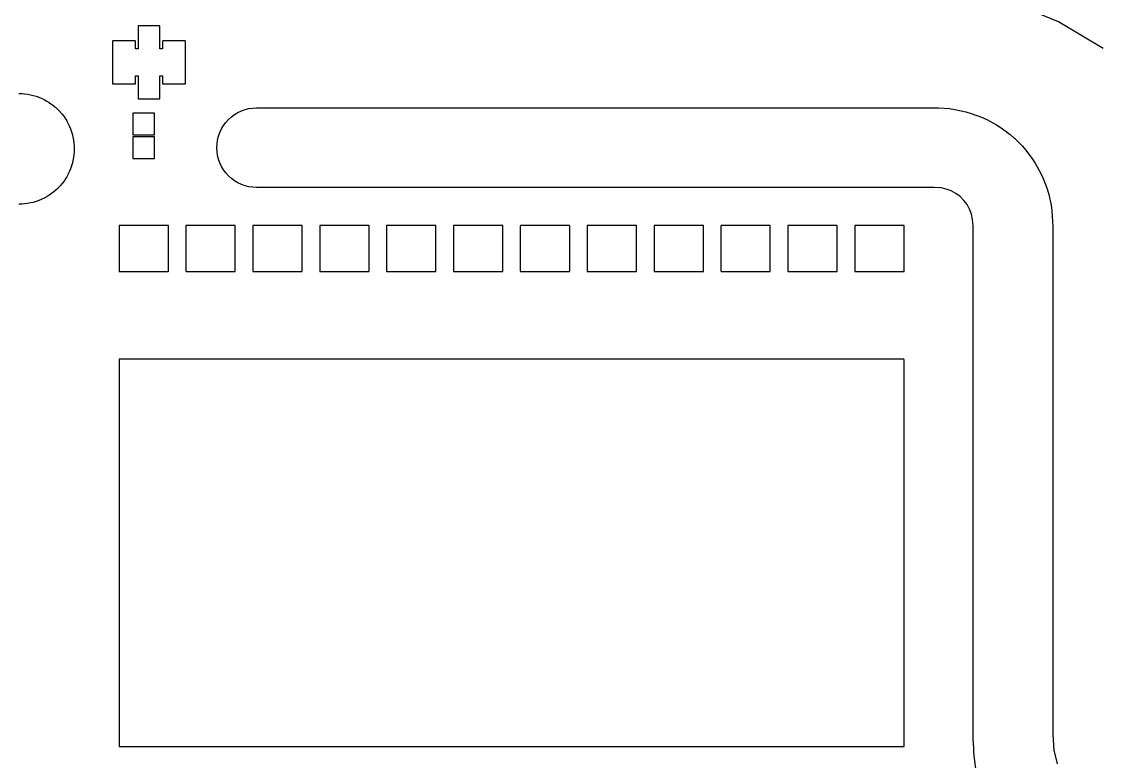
# Model space of a CAD drawing. Header units: inches. Extents: x -0.5 to 10, y -2.4 to 3.9.
# Drawn here: x 1.639 to 3.254, y 1.092 to 2.197 of the extents above; entities that cross this region are included whole.
import ezdxf

# ---------------------------------------------------------------- set-up
doc = ezdxf.new("R2010")
doc.units = ezdxf.units.IN

msp = doc.modelspace()

# ---------------------------------------------------------------- linework, layer by layer
for points in [[(3.256094, 2.15718), (3.189582, 2.197067), (3.1178, 2.226562)], [(1.63512, 2.08995), (1.639753, 2.089768), (1.639759, 2.089767), (1.639772, 2.089766), (1.643402, 2.089481), (1.643413, 2.08948), (1.643421, 2.089479), (1.648026, 2.088934), (1.648043, 2.088932), (1.648064, 2.088928), (1.652612, 2.088023), (1.652629, 2.088019), (1.652631, 2.088019), (1.656171, 2.087169), (1.656181, 2.087166), (1.65619, 2.087164), (1.660652, 2.085906), (1.660669, 2.085901), (1.66069, 2.085893), (1.66504, 2.084289), (1.665044, 2.084287), (1.665058, 2.084282), (1.668421, 2.082888), (1.668422, 2.082888), (1.668439, 2.082881), (1.67265, 2.080939), (1.672669, 2.08093), (1.672685, 2.080922), (1.67673, 2.078656), (1.67674, 2.078651), (1.676747, 2.078646), (1.679851, 2.076744), (1.679853, 2.076743), (1.679868, 2.076733), (1.683723, 2.074157), (1.68374, 2.074145), (1.683755, 2.074134), (1.687396, 2.071264), (1.687407, 2.071255), (1.687411, 2.071251), (1.69018, 2.068887), (1.690182, 2.068885), (1.690194, 2.068874), (1.693599, 2.065727), (1.693613, 2.065713), (1.693627, 2.065699), (1.696774, 2.062294), (1.696785, 2.062282), (1.696787, 2.06228), (1.699151, 2.059511), (1.699155, 2.059507), (1.699164, 2.059496), (1.702034, 2.055855), (1.702045, 2.05584), (1.702057, 2.055823), (1.704633, 2.051968), (1.704643, 2.051953), (1.704644, 2.051951), (1.706546, 2.048847), (1.706551, 2.04884), (1.706556, 2.04883), (1.708822, 2.044785), (1.70883, 2.044769), (1.708839, 2.04475), (1.710781, 2.040539), (1.710788, 2.040522), (1.710788, 2.040521), (1.712182, 2.037158), (1.712187, 2.037144), (1.712189, 2.03714), (1.713793, 2.03279), (1.713801, 2.032769), (1.713806, 2.032752), (1.715064, 2.02829), (1.715066, 2.028281), (1.715069, 2.028271), (1.715919, 2.024731), (1.715919, 2.024729), (1.715923, 2.024712), (1.716828, 2.020164), (1.716832, 2.020143), (1.716834, 2.020126), (1.717379, 2.015521), (1.71738, 2.015513), (1.717381, 2.015502), (1.717666, 2.011872), (1.717667, 2.011859), (1.717668, 2.011853), (1.71785, 2.00722), (1.71785, 2.0072), (1.71785, 2.00718), (1.717668, 2.002547), (1.717667, 2.002541), (1.717666, 2.002528), (1.717381, 1.998898), (1.71738, 1.998887), (1.717379, 1.998879), (1.716834, 1.994274), (1.716832, 1.994257), (1.716828, 1.994236), (1.715923, 1.989688), (1.715919, 1.989671), (1.715919, 1.989669), (1.715069, 1.986129), (1.715066, 1.986119), (1.715064, 1.98611), (1.713806, 1.981648), (1.713801, 1.981631), (1.713793, 1.98161), (1.712189, 1.97726), (1.712187, 1.977256), (1.712182, 1.977242), (1.710788, 1.973879), (1.710788, 1.973878), (1.710781, 1.973861), (1.708839, 1.96965), (1.70883, 1.969631), (1.708822, 1.969615), (1.706556, 1.96557), (1.706551, 1.96556), (1.706546, 1.965553), (1.704644, 1.962449), (1.704643, 1.962447), (1.704633, 1.962432), (1.702057, 1.958577), (1.702045, 1.95856), (1.702034, 1.958545), (1.699164, 1.954904), (1.699155, 1.954893), (1.699151, 1.954889), (1.696787, 1.95212), (1.696785, 1.952118), (1.696774, 1.952106), (1.693627, 1.948701), (1.693613, 1.948687), (1.693599, 1.948673), (1.690194, 1.945526), (1.690182, 1.945515), (1.69018, 1.945513), (1.687411, 1.943149), (1.687407, 1.943145), (1.687396, 1.943136), (1.683755, 1.940266), (1.68374, 1.940255), (1.683723, 1.940243), (1.679868, 1.937667), (1.679853, 1.937657), (1.679851, 1.937656), (1.676747, 1.935754), (1.67674, 1.935749), (1.67673, 1.935744), (1.672685, 1.933478), (1.672669, 1.93347), (1.67265, 1.933461), (1.668439, 1.931519), (1.668422, 1.931512), (1.668421, 1.931512), (1.665058, 1.930118), (1.665044, 1.930113), (1.66504, 1.930111), (1.66069, 1.928507), (1.660669, 1.928499), (1.660652, 1.928494), (1.65619, 1.927236), (1.656181, 1.927234), (1.656171, 1.927231), (1.652631, 1.926381), (1.652629, 1.926381), (1.652612, 1.926377), (1.648064, 1.925472), (1.648043, 1.925468), (1.648026, 1.925466), (1.643421, 1.924921), (1.643413, 1.92492), (1.643402, 1.924919), (1.639772, 1.924634), (1.639759, 1.924633), (1.639753, 1.924632), (1.63512, 1.92445)], [(3.070431, 1.046429), (3.063358, 1.10024), (3.063356, 1.100254), (3.063355, 1.100264), (3.062883, 1.10604), (3.062881, 1.106065), (3.062881, 1.106089), (3.062973, 1.111621), (3.061934, 1.124828), (3.061932, 1.124847), (3.061932, 1.124852), (3.061864, 1.127165), (3.061751, 1.129475), (3.06175, 1.12949), (3.06175, 1.1295), (3.06175, 1.891768), (3.061031, 1.901801), (3.059343, 1.909541), (3.056569, 1.916961), (3.052765, 1.923909), (3.048009, 1.930244), (3.042398, 1.935835), (3.036047, 1.940569), (3.029085, 1.944349), (3.021656, 1.947097), (3.013909, 1.948758), (3.003771, 1.94945), (1.9906, 1.94945), (1.99059, 1.94945), (1.990575, 1.949451), (1.984788, 1.949735), (1.984761, 1.949737), (1.984739, 1.94974), (1.979007, 1.95059), (1.978983, 1.950594), (1.978958, 1.9506), (1.973337, 1.952008), (1.973311, 1.952015), (1.97329, 1.952022), (1.967834, 1.953974), (1.96781, 1.953984), (1.967789, 1.953993), (1.96255, 1.956471), (1.962528, 1.956482), (1.962507, 1.956494), (1.957537, 1.959473), (1.957519, 1.959484), (1.957496, 1.9595), (1.952841, 1.962952), (1.952823, 1.962966), (1.952803, 1.962983), (1.94851, 1.966875), (1.948492, 1.966892), (1.948475, 1.96691), (1.944583, 1.971203), (1.944566, 1.971223), (1.944552, 1.971241), (1.9411, 1.975896), (1.941084, 1.975919), (1.941073, 1.975937), (1.938094, 1.980907), (1.938082, 1.980928), (1.938071, 1.98095), (1.935593, 1.986189), (1.935584, 1.98621), (1.935574, 1.986234), (1.933622, 1.99169), (1.933615, 1.991711), (1.933608, 1.991737), (1.9322, 1.997358), (1.932194, 1.997383), (1.93219, 1.997407), (1.93134, 2.003139), (1.931337, 2.003161), (1.931335, 2.003188), (1.931051, 2.008975), (1.93105, 2.009), (1.931051, 2.009025), (1.931335, 2.014812), (1.931337, 2.014839), (1.93134, 2.014861), (1.93219, 2.020593), (1.932194, 2.020617), (1.9322, 2.020642), (1.933608, 2.026263), (1.933615, 2.026289), (1.933622, 2.02631), (1.935574, 2.031766), (1.935584, 2.03179), (1.935593, 2.031811), (1.938071, 2.03705), (1.938082, 2.037072), (1.938094, 2.037093), (1.941073, 2.042063), (1.941084, 2.042081), (1.9411, 2.042104), (1.944552, 2.046759), (1.944566, 2.046777), (1.944583, 2.046797), (1.948475, 2.05109), (1.948492, 2.051108), (1.94851, 2.051125), (1.952803, 2.055017), (1.952823, 2.055034), (1.952841, 2.055048), (1.957496, 2.0585), (1.957519, 2.058516), (1.957537, 2.058527), (1.962507, 2.061506), (1.962528, 2.061518), (1.96255, 2.061529), (1.967789, 2.064007), (1.96781, 2.064016), (1.967834, 2.064026), (1.97329, 2.065978), (1.973311, 2.065985), (1.973337, 2.065992), (1.978958, 2.0674), (1.978983, 2.067406), (1.979007, 2.06741), (1.984739, 2.06826), (1.984761, 2.068263), (1.984788, 2.068265), (1.990575, 2.068549), (1.99059, 2.06855), (1.9906, 2.06855), (3.0058, 2.06855), (3.00581, 2.06855), (3.005825, 2.068549), (3.007826, 2.068451), (3.009829, 2.068413), (3.00985, 2.068412), (3.009854, 2.068412), (3.026274, 2.067291), (3.026289, 2.06729), (3.02631, 2.067288), (3.034669, 2.066113), (3.034684, 2.06611), (3.034704, 2.066106), (3.050797, 2.062656), (3.050818, 2.062651), (3.050832, 2.062647), (3.05894, 2.060292), (3.058961, 2.060285), (3.058974, 2.06028), (3.07441, 2.05457), (3.074426, 2.054564), (3.074443, 2.054557), (3.082133, 2.051068), (3.08215, 2.05106), (3.082165, 2.051052), (3.096629, 2.043199), (3.096646, 2.043189), (3.09666, 2.043181), (3.103773, 2.038631), (3.103789, 2.038621), (3.103802, 2.038611), (3.116998, 2.028775), (3.117012, 2.028764), (3.117026, 2.028753), (3.123418, 2.023235), (3.123434, 2.023221), (3.123444, 2.023211), (3.135103, 2.011593), (3.135114, 2.011582), (3.135127, 2.011567), (3.140667, 2.005194), (3.140676, 2.005183), (3.140689, 2.005167), (3.150571, 1.992005), (3.150582, 1.99199), (3.150591, 1.991975), (3.155165, 1.984878), (3.155175, 1.984863), (3.155184, 1.984847), (3.163087, 1.970411), (3.163096, 1.970394), (3.163104, 1.970379), (3.166618, 1.962701), (3.166624, 1.962688), (3.166632, 1.962668), (3.172396, 1.947252), (3.172401, 1.947237), (3.172407, 1.947218), (3.174791, 1.939118), (3.174796, 1.939103), (3.1748, 1.939083), (3.178306, 1.923002), (3.178311, 1.922979), (3.178313, 1.922967), (3.179517, 1.91461), (3.179519, 1.914594), (3.179521, 1.914574), (3.180698, 1.898158), (3.180698, 1.898142), (3.180699, 1.898133), (3.180746, 1.896028), (3.180849, 1.893925), (3.18085, 1.89391), (3.18085, 1.8939), (3.18085, 1.13184), (3.182682, 1.108559), (3.187586, 1.088133)]]:
    msp.add_lwpolyline(points)
for points in [[(1.77495, 2.13645), (1.77495, 2.10505), (1.774951, 2.105025), (1.774956, 2.104976), (1.774965, 2.104928), (1.774979, 2.104881), (1.774998, 2.104836), (1.775021, 2.104793), (1.775049, 2.104752), (1.77508, 2.104714), (1.775114, 2.10468), (1.775152, 2.104649), (1.775193, 2.104621), (1.775236, 2.104598), (1.775281, 2.104579), (1.775328, 2.104565), (1.775376, 2.104556), (1.775425, 2.104551), (1.77545, 2.10455), (1.80895, 2.10455), (1.808975, 2.104551), (1.809024, 2.104556), (1.809072, 2.104565), (1.809119, 2.104579), (1.809164, 2.104598), (1.809207, 2.104621), (1.809248, 2.104649), (1.809286, 2.10468), (1.80932, 2.104714), (1.809351, 2.104752), (1.809379, 2.104793), (1.809402, 2.104836), (1.809421, 2.104881), (1.809435, 2.104928), (1.809444, 2.104976), (1.809449, 2.105025), (1.80945, 2.10505), (1.80945, 2.116167), (1.809486, 2.116148), (1.809531, 2.116129), (1.809578, 2.116115), (1.809626, 2.116106), (1.809675, 2.116101), (1.809675, 2.116101), (1.8097, 2.1161), (1.813417, 2.1161), (1.813398, 2.116064), (1.813379, 2.116019), (1.813365, 2.115972), (1.813356, 2.115924), (1.813351, 2.115875), (1.81335, 2.11585), (1.81335, 2.08235), (1.813351, 2.082325), (1.813356, 2.082276), (1.813365, 2.082228), (1.813379, 2.082181), (1.813398, 2.082136), (1.813421, 2.082093), (1.813449, 2.082052), (1.81348, 2.082014), (1.813514, 2.08198), (1.813552, 2.081949), (1.813593, 2.081921), (1.813636, 2.081898), (1.813681, 2.081879), (1.813728, 2.081865), (1.813776, 2.081856), (1.813825, 2.081851), (1.813825, 2.081851), (1.81385, 2.08185), (1.82955, 2.08185), (1.829575, 2.081851), (1.8296, 2.081853), (1.829625, 2.081851), (1.829625, 2.081851), (1.82965, 2.08185), (1.84535, 2.08185), (1.845375, 2.081851), (1.845424, 2.081856), (1.845472, 2.081865), (1.845519, 2.081879), (1.845564, 2.081898), (1.845607, 2.081921), (1.845648, 2.081949), (1.845686, 2.08198), (1.84572, 2.082014), (1.845751, 2.082052), (1.845779, 2.082093), (1.845802, 2.082136), (1.845821, 2.082181), (1.845835, 2.082228), (1.845844, 2.082276), (1.845849, 2.082325), (1.84585, 2.08235), (1.84585, 2.11585), (1.845849, 2.115875), (1.845844, 2.115924), (1.845835, 2.115972), (1.845821, 2.116019), (1.845802, 2.116064), (1.845783, 2.1161), (1.8495, 2.1161), (1.849525, 2.116101), (1.849574, 2.116106), (1.849622, 2.116115), (1.849669, 2.116129), (1.849714, 2.116148), (1.84975, 2.116167), (1.84975, 2.10505), (1.849751, 2.105025), (1.849756, 2.104976), (1.849765, 2.104928), (1.849779, 2.104881), (1.849798, 2.104836), (1.849821, 2.104793), (1.849849, 2.104752), (1.84988, 2.104714), (1.849914, 2.10468), (1.849952, 2.104649), (1.849993, 2.104621), (1.850036, 2.104598), (1.850081, 2.104579), (1.850128, 2.104565), (1.850176, 2.104556), (1.850225, 2.104551), (1.85025, 2.10455), (1.88375, 2.10455), (1.883775, 2.104551), (1.883824, 2.104556), (1.883872, 2.104565), (1.883919, 2.104579), (1.883964, 2.104598), (1.884007, 2.104621), (1.884048, 2.104649), (1.884086, 2.10468), (1.88412, 2.104714), (1.884151, 2.104752), (1.884179, 2.104793), (1.884202, 2.104836), (1.884221, 2.104881), (1.884235, 2.104928), (1.884244, 2.104976), (1.884249, 2.105025), (1.88425, 2.10505), (1.88425, 2.13645), (1.884249, 2.136475), (1.884247, 2.1365), (1.884249, 2.136525), (1.88425, 2.13655), (1.88425, 2.16795), (1.884249, 2.167975), (1.884244, 2.168024), (1.884235, 2.168072), (1.884221, 2.168119), (1.884202, 2.168164), (1.884179, 2.168207), (1.884151, 2.168248), (1.88412, 2.168286), (1.884086, 2.16832), (1.884048, 2.168351), (1.884007, 2.168379), (1.883964, 2.168402), (1.883919, 2.168421), (1.883872, 2.168435), (1.883824, 2.168444), (1.883775, 2.168449), (1.88375, 2.16845), (1.85025, 2.16845), (1.850225, 2.168449), (1.850176, 2.168444), (1.850128, 2.168435), (1.850081, 2.168421), (1.850036, 2.168402), (1.849993, 2.168379), (1.849952, 2.168351), (1.849914, 2.16832), (1.84988, 2.168286), (1.849849, 2.168248), (1.849821, 2.168207), (1.849798, 2.168164), (1.849779, 2.168119), (1.849765, 2.168072), (1.849756, 2.168024), (1.849751, 2.167975), (1.84975, 2.16795), (1.84975, 2.156833), (1.849714, 2.156852), (1.849669, 2.156871), (1.849622, 2.156885), (1.849574, 2.156894), (1.849525, 2.156899), (1.8495, 2.1569), (1.845783, 2.1569), (1.845802, 2.156936), (1.845821, 2.156981), (1.845835, 2.157028), (1.845844, 2.157076), (1.845849, 2.157125), (1.84585, 2.15715), (1.84585, 2.19065), (1.845849, 2.190675), (1.845844, 2.190724), (1.845835, 2.190772), (1.845821, 2.190819), (1.845802, 2.190864), (1.845779, 2.190907), (1.845751, 2.190948), (1.84572, 2.190986), (1.845686, 2.19102), (1.845648, 2.191051), (1.845607, 2.191079), (1.845564, 2.191102), (1.845519, 2.191121), (1.845472, 2.191135), (1.845424, 2.191144), (1.845375, 2.191149), (1.84535, 2.19115), (1.82965, 2.19115), (1.829625, 2.191149), (1.8296, 2.191147), (1.829575, 2.191149), (1.82955, 2.19115), (1.81385, 2.19115), (1.813825, 2.191149), (1.813776, 2.191144), (1.813728, 2.191135), (1.813681, 2.191121), (1.813636, 2.191102), (1.813593, 2.191079), (1.813552, 2.191051), (1.813514, 2.19102), (1.81348, 2.190986), (1.813449, 2.190948), (1.813421, 2.190907), (1.813398, 2.190864), (1.813379, 2.190819), (1.813365, 2.190772), (1.813356, 2.190724), (1.813351, 2.190675), (1.81335, 2.19065), (1.81335, 2.15715), (1.813351, 2.157125), (1.813356, 2.157076), (1.813365, 2.157028), (1.813379, 2.156981), (1.813398, 2.156936), (1.813417, 2.1569), (1.8097, 2.1569), (1.809675, 2.156899), (1.809626, 2.156894), (1.809578, 2.156885), (1.809531, 2.156871), (1.809486, 2.156852), (1.80945, 2.156833), (1.80945, 2.16795), (1.809449, 2.167975), (1.809444, 2.168024), (1.809435, 2.168072), (1.809421, 2.168119), (1.809402, 2.168164), (1.809379, 2.168207), (1.809351, 2.168248), (1.80932, 2.168286), (1.809286, 2.16832), (1.809248, 2.168351), (1.809207, 2.168379), (1.809164, 2.168402), (1.809119, 2.168421), (1.809072, 2.168435), (1.809024, 2.168444), (1.808975, 2.168449), (1.80895, 2.16845), (1.77545, 2.16845), (1.775425, 2.168449), (1.775376, 2.168444), (1.775328, 2.168435), (1.775281, 2.168421), (1.775236, 2.168402), (1.775193, 2.168379), (1.775152, 2.168351), (1.775114, 2.16832), (1.77508, 2.168286), (1.775049, 2.168248), (1.775021, 2.168207), (1.774998, 2.168164), (1.774979, 2.168119), (1.774965, 2.168072), (1.774956, 2.168024), (1.774951, 2.167975), (1.77495, 2.16795), (1.77495, 2.13655), (1.774951, 2.136525), (1.774953, 2.1365), (1.774951, 2.136475)], [(1.805925, 2.028251), (1.805925, 2.028251), (1.80595, 2.02825), (1.83745, 2.02825), (1.837475, 2.028251), (1.837524, 2.028256), (1.837572, 2.028265), (1.837619, 2.028279), (1.837664, 2.028298), (1.837707, 2.028321), (1.837748, 2.028349), (1.837786, 2.02838), (1.83782, 2.028414), (1.837851, 2.028452), (1.837879, 2.028493), (1.837902, 2.028536), (1.837921, 2.028581), (1.837935, 2.028628), (1.837944, 2.028676), (1.837949, 2.028725), (1.83795, 2.02875), (1.83795, 2.06025), (1.837949, 2.060275), (1.837944, 2.060324), (1.837935, 2.060372), (1.837921, 2.060419), (1.837902, 2.060464), (1.837879, 2.060507), (1.837851, 2.060548), (1.83782, 2.060586), (1.837786, 2.06062), (1.837748, 2.060651), (1.837707, 2.060679), (1.837664, 2.060702), (1.837619, 2.060721), (1.837572, 2.060735), (1.837524, 2.060744), (1.837475, 2.060749), (1.83745, 2.06075), (1.80595, 2.06075), (1.805925, 2.060749), (1.805876, 2.060744), (1.805828, 2.060735), (1.805781, 2.060721), (1.805736, 2.060702), (1.805693, 2.060679), (1.805652, 2.060651), (1.805614, 2.06062), (1.80558, 2.060586), (1.805549, 2.060548), (1.805521, 2.060507), (1.805498, 2.060464), (1.805479, 2.060419), (1.805465, 2.060372), (1.805456, 2.060324), (1.805451, 2.060275), (1.80545, 2.06025), (1.80545, 2.02875), (1.805451, 2.028725), (1.805456, 2.028676), (1.805465, 2.028628), (1.805479, 2.028581), (1.805498, 2.028536), (1.805521, 2.028493), (1.805549, 2.028452), (1.80558, 2.028414), (1.805614, 2.02838), (1.805652, 2.028349), (1.805693, 2.028321), (1.805736, 2.028298), (1.805781, 2.028279), (1.805828, 2.028265), (1.805876, 2.028256)], [(1.805451, 2.024875), (1.805451, 2.024875), (1.80545, 2.02485), (1.80545, 1.99335), (1.805451, 1.993325), (1.805456, 1.993276), (1.805465, 1.993228), (1.805479, 1.993181), (1.805498, 1.993136), (1.805521, 1.993093), (1.805549, 1.993052), (1.80558, 1.993014), (1.805614, 1.99298), (1.805652, 1.992949), (1.805693, 1.992921), (1.805736, 1.992898), (1.805781, 1.992879), (1.805828, 1.992865), (1.805876, 1.992856), (1.805925, 1.992851), (1.80595, 1.99285), (1.83745, 1.99285), (1.837475, 1.992851), (1.837524, 1.992856), (1.837572, 1.992865), (1.837619, 1.992879), (1.837664, 1.992898), (1.837707, 1.992921), (1.837748, 1.992949), (1.837786, 1.99298), (1.83782, 1.993014), (1.837851, 1.993052), (1.837879, 1.993093), (1.837902, 1.993136), (1.837921, 1.993181), (1.837935, 1.993228), (1.837944, 1.993276), (1.837949, 1.993325), (1.83795, 1.99335), (1.83795, 2.02485), (1.837949, 2.024875), (1.837944, 2.024924), (1.837935, 2.024972), (1.837921, 2.025019), (1.837902, 2.025064), (1.837879, 2.025107), (1.837851, 2.025148), (1.83782, 2.025186), (1.837786, 2.02522), (1.837748, 2.025251), (1.837707, 2.025279), (1.837664, 2.025302), (1.837619, 2.025321), (1.837572, 2.025335), (1.837524, 2.025344), (1.837475, 2.025349), (1.83745, 2.02535), (1.80595, 2.02535), (1.805925, 2.025349), (1.805876, 2.025344), (1.805828, 2.025335), (1.805781, 2.025321), (1.805736, 2.025302), (1.805693, 2.025279), (1.805652, 2.025251), (1.805614, 2.02522), (1.80558, 2.025186), (1.805549, 2.025148), (1.805521, 2.025107), (1.805498, 2.025064), (1.805479, 2.025019), (1.805465, 2.024972), (1.805456, 2.024924)], [(1.784801, 1.892175), (1.784801, 1.892175), (1.7848, 1.89215), (1.7848, 1.82445), (1.784801, 1.824425), (1.784806, 1.824376), (1.784815, 1.824328), (1.784829, 1.824281), (1.784848, 1.824236), (1.784871, 1.824193), (1.784899, 1.824152), (1.78493, 1.824114), (1.784964, 1.82408), (1.785002, 1.824049), (1.785043, 1.824021), (1.785086, 1.823998), (1.785131, 1.823979), (1.785178, 1.823965), (1.785226, 1.823956), (1.785275, 1.823951), (1.7853, 1.82395), (1.8581, 1.82395), (1.858125, 1.823951), (1.858174, 1.823956), (1.858222, 1.823965), (1.858269, 1.823979), (1.858314, 1.823998), (1.858357, 1.824021), (1.858398, 1.824049), (1.858436, 1.82408), (1.85847, 1.824114), (1.858501, 1.824152), (1.858529, 1.824193), (1.858552, 1.824236), (1.858571, 1.824281), (1.858585, 1.824328), (1.858594, 1.824376), (1.858599, 1.824425), (1.8586, 1.82445), (1.8586, 1.89215), (1.858599, 1.892175), (1.858594, 1.892224), (1.858585, 1.892272), (1.858571, 1.892319), (1.858552, 1.892364), (1.858529, 1.892407), (1.858501, 1.892448), (1.85847, 1.892486), (1.858436, 1.89252), (1.858398, 1.892551), (1.858357, 1.892579), (1.858314, 1.892602), (1.858269, 1.892621), (1.858222, 1.892635), (1.858174, 1.892644), (1.858125, 1.892649), (1.8581, 1.89265), (1.7853, 1.89265), (1.785275, 1.892649), (1.785226, 1.892644), (1.785178, 1.892635), (1.785131, 1.892621), (1.785086, 1.892602), (1.785043, 1.892579), (1.785002, 1.892551), (1.784964, 1.89252), (1.78493, 1.892486), (1.784899, 1.892448), (1.784871, 1.892407), (1.784848, 1.892364), (1.784829, 1.892319), (1.784815, 1.892272), (1.784806, 1.892224)], [(1.884801, 1.892175), (1.884801, 1.892175), (1.8848, 1.89215), (1.8848, 1.82445), (1.884801, 1.824425), (1.884806, 1.824376), (1.884815, 1.824328), (1.884829, 1.824281), (1.884848, 1.824236), (1.884871, 1.824193), (1.884899, 1.824152), (1.88493, 1.824114), (1.884964, 1.82408), (1.885002, 1.824049), (1.885043, 1.824021), (1.885086, 1.823998), (1.885131, 1.823979), (1.885178, 1.823965), (1.885226, 1.823956), (1.885275, 1.823951), (1.8853, 1.82395), (1.9581, 1.82395), (1.958125, 1.823951), (1.958174, 1.823956), (1.958222, 1.823965), (1.958269, 1.823979), (1.958314, 1.823998), (1.958357, 1.824021), (1.958398, 1.824049), (1.958436, 1.82408), (1.95847, 1.824114), (1.958501, 1.824152), (1.958529, 1.824193), (1.958552, 1.824236), (1.958571, 1.824281), (1.958585, 1.824328), (1.958594, 1.824376), (1.958599, 1.824425), (1.9586, 1.82445), (1.9586, 1.89215), (1.958599, 1.892175), (1.958594, 1.892224), (1.958585, 1.892272), (1.958571, 1.892319), (1.958552, 1.892364), (1.958529, 1.892407), (1.958501, 1.892448), (1.95847, 1.892486), (1.958436, 1.89252), (1.958398, 1.892551), (1.958357, 1.892579), (1.958314, 1.892602), (1.958269, 1.892621), (1.958222, 1.892635), (1.958174, 1.892644), (1.958125, 1.892649), (1.9581, 1.89265), (1.8853, 1.89265), (1.885275, 1.892649), (1.885226, 1.892644), (1.885178, 1.892635), (1.885131, 1.892621), (1.885086, 1.892602), (1.885043, 1.892579), (1.885002, 1.892551), (1.884964, 1.89252), (1.88493, 1.892486), (1.884899, 1.892448), (1.884871, 1.892407), (1.884848, 1.892364), (1.884829, 1.892319), (1.884815, 1.892272), (1.884806, 1.892224)], [(1.984801, 1.892175), (1.984801, 1.892175), (1.9848, 1.89215), (1.9848, 1.82445), (1.984801, 1.824425), (1.984806, 1.824376), (1.984815, 1.824328), (1.984829, 1.824281), (1.984848, 1.824236), (1.984871, 1.824193), (1.984899, 1.824152), (1.98493, 1.824114), (1.984964, 1.82408), (1.985002, 1.824049), (1.985043, 1.824021), (1.985086, 1.823998), (1.985131, 1.823979), (1.985178, 1.823965), (1.985226, 1.823956), (1.985275, 1.823951), (1.9853, 1.82395), (2.0581, 1.82395), (2.058125, 1.823951), (2.058174, 1.823956), (2.058222, 1.823965), (2.058269, 1.823979), (2.058314, 1.823998), (2.058357, 1.824021), (2.058398, 1.824049), (2.058436, 1.82408), (2.05847, 1.824114), (2.058501, 1.824152), (2.058529, 1.824193), (2.058552, 1.824236), (2.058571, 1.824281), (2.058585, 1.824328), (2.058594, 1.824376), (2.058599, 1.824425), (2.0586, 1.82445), (2.0586, 1.89215), (2.058599, 1.892175), (2.058594, 1.892224), (2.058585, 1.892272), (2.058571, 1.892319), (2.058552, 1.892364), (2.058529, 1.892407), (2.058501, 1.892448), (2.05847, 1.892486), (2.058436, 1.89252), (2.058398, 1.892551), (2.058357, 1.892579), (2.058314, 1.892602), (2.058269, 1.892621), (2.058222, 1.892635), (2.058174, 1.892644), (2.058125, 1.892649), (2.0581, 1.89265), (1.9853, 1.89265), (1.985275, 1.892649), (1.985226, 1.892644), (1.985178, 1.892635), (1.985131, 1.892621), (1.985086, 1.892602), (1.985043, 1.892579), (1.985002, 1.892551), (1.984964, 1.89252), (1.98493, 1.892486), (1.984899, 1.892448), (1.984871, 1.892407), (1.984848, 1.892364), (1.984829, 1.892319), (1.984815, 1.892272), (1.984806, 1.892224)], [(2.085275, 1.823951), (2.085275, 1.823951), (2.0853, 1.82395), (2.1581, 1.82395), (2.158125, 1.823951), (2.158174, 1.823956), (2.158222, 1.823965), (2.158269, 1.823979), (2.158314, 1.823998), (2.158357, 1.824021), (2.158398, 1.824049), (2.158436, 1.82408), (2.15847, 1.824114), (2.158501, 1.824152), (2.158529, 1.824193), (2.158552, 1.824236), (2.158571, 1.824281), (2.158585, 1.824328), (2.158594, 1.824376), (2.158599, 1.824425), (2.1586, 1.82445), (2.1586, 1.89215), (2.158599, 1.892175), (2.158594, 1.892224), (2.158585, 1.892272), (2.158571, 1.892319), (2.158552, 1.892364), (2.158529, 1.892407), (2.158501, 1.892448), (2.15847, 1.892486), (2.158436, 1.89252), (2.158398, 1.892551), (2.158357, 1.892579), (2.158314, 1.892602), (2.158269, 1.892621), (2.158222, 1.892635), (2.158174, 1.892644), (2.158125, 1.892649), (2.1581, 1.89265), (2.0853, 1.89265), (2.085275, 1.892649), (2.085226, 1.892644), (2.085178, 1.892635), (2.085131, 1.892621), (2.085086, 1.892602), (2.085043, 1.892579), (2.085002, 1.892551), (2.084964, 1.89252), (2.08493, 1.892486), (2.084899, 1.892448), (2.084871, 1.892407), (2.084848, 1.892364), (2.084829, 1.892319), (2.084815, 1.892272), (2.084806, 1.892224), (2.084801, 1.892175), (2.0848, 1.89215), (2.0848, 1.82445), (2.084801, 1.824425), (2.084806, 1.824376), (2.084815, 1.824328), (2.084829, 1.824281), (2.084848, 1.824236), (2.084871, 1.824193), (2.084899, 1.824152), (2.08493, 1.824114), (2.084964, 1.82408), (2.085002, 1.824049), (2.085043, 1.824021), (2.085086, 1.823998), (2.085131, 1.823979), (2.085178, 1.823965), (2.085226, 1.823956)], [(2.185275, 1.823951), (2.185275, 1.823951), (2.1853, 1.82395), (2.2581, 1.82395), (2.258125, 1.823951), (2.258174, 1.823956), (2.258222, 1.823965), (2.258269, 1.823979), (2.258314, 1.823998), (2.258357, 1.824021), (2.258398, 1.824049), (2.258436, 1.82408), (2.25847, 1.824114), (2.258501, 1.824152), (2.258529, 1.824193), (2.258552, 1.824236), (2.258571, 1.824281), (2.258585, 1.824328), (2.258594, 1.824376), (2.258599, 1.824425), (2.2586, 1.82445), (2.2586, 1.89215), (2.258599, 1.892175), (2.258594, 1.892224), (2.258585, 1.892272), (2.258571, 1.892319), (2.258552, 1.892364), (2.258529, 1.892407), (2.258501, 1.892448), (2.25847, 1.892486), (2.258436, 1.89252), (2.258398, 1.892551), (2.258357, 1.892579), (2.258314, 1.892602), (2.258269, 1.892621), (2.258222, 1.892635), (2.258174, 1.892644), (2.258125, 1.892649), (2.2581, 1.89265), (2.1853, 1.89265), (2.185275, 1.892649), (2.185226, 1.892644), (2.185178, 1.892635), (2.185131, 1.892621), (2.185086, 1.892602), (2.185043, 1.892579), (2.185002, 1.892551), (2.184964, 1.89252), (2.18493, 1.892486), (2.184899, 1.892448), (2.184871, 1.892407), (2.184848, 1.892364), (2.184829, 1.892319), (2.184815, 1.892272), (2.184806, 1.892224), (2.184801, 1.892175), (2.1848, 1.89215), (2.1848, 1.82445), (2.184801, 1.824425), (2.184806, 1.824376), (2.184815, 1.824328), (2.184829, 1.824281), (2.184848, 1.824236), (2.184871, 1.824193), (2.184899, 1.824152), (2.18493, 1.824114), (2.184964, 1.82408), (2.185002, 1.824049), (2.185043, 1.824021), (2.185086, 1.823998), (2.185131, 1.823979), (2.185178, 1.823965), (2.185226, 1.823956)], [(2.285275, 1.823951), (2.285275, 1.823951), (2.2853, 1.82395), (2.3581, 1.82395), (2.358125, 1.823951), (2.358174, 1.823956), (2.358222, 1.823965), (2.358269, 1.823979), (2.358314, 1.823998), (2.358357, 1.824021), (2.358398, 1.824049), (2.358436, 1.82408), (2.35847, 1.824114), (2.358501, 1.824152), (2.358529, 1.824193), (2.358552, 1.824236), (2.358571, 1.824281), (2.358585, 1.824328), (2.358594, 1.824376), (2.358599, 1.824425), (2.3586, 1.82445), (2.3586, 1.89215), (2.358599, 1.892175), (2.358594, 1.892224), (2.358585, 1.892272), (2.358571, 1.892319), (2.358552, 1.892364), (2.358529, 1.892407), (2.358501, 1.892448), (2.35847, 1.892486), (2.358436, 1.89252), (2.358398, 1.892551), (2.358357, 1.892579), (2.358314, 1.892602), (2.358269, 1.892621), (2.358222, 1.892635), (2.358174, 1.892644), (2.358125, 1.892649), (2.3581, 1.89265), (2.2853, 1.89265), (2.285275, 1.892649), (2.285226, 1.892644), (2.285178, 1.892635), (2.285131, 1.892621), (2.285086, 1.892602), (2.285043, 1.892579), (2.285002, 1.892551), (2.284964, 1.89252), (2.28493, 1.892486), (2.284899, 1.892448), (2.284871, 1.892407), (2.284848, 1.892364), (2.284829, 1.892319), (2.284815, 1.892272), (2.284806, 1.892224), (2.284801, 1.892175), (2.2848, 1.89215), (2.2848, 1.82445), (2.284801, 1.824425), (2.284806, 1.824376), (2.284815, 1.824328), (2.284829, 1.824281), (2.284848, 1.824236), (2.284871, 1.824193), (2.284899, 1.824152), (2.28493, 1.824114), (2.284964, 1.82408), (2.285002, 1.824049), (2.285043, 1.824021), (2.285086, 1.823998), (2.285131, 1.823979), (2.285178, 1.823965), (2.285226, 1.823956)], [(2.385275, 1.823951), (2.385275, 1.823951), (2.3853, 1.82395), (2.4581, 1.82395), (2.458125, 1.823951), (2.458174, 1.823956), (2.458222, 1.823965), (2.458269, 1.823979), (2.458314, 1.823998), (2.458357, 1.824021), (2.458398, 1.824049), (2.458436, 1.82408), (2.45847, 1.824114), (2.458501, 1.824152), (2.458529, 1.824193), (2.458552, 1.824236), (2.458571, 1.824281), (2.458585, 1.824328), (2.458594, 1.824376), (2.458599, 1.824425), (2.4586, 1.82445), (2.4586, 1.89215), (2.458599, 1.892175), (2.458594, 1.892224), (2.458585, 1.892272), (2.458571, 1.892319), (2.458552, 1.892364), (2.458529, 1.892407), (2.458501, 1.892448), (2.45847, 1.892486), (2.458436, 1.89252), (2.458398, 1.892551), (2.458357, 1.892579), (2.458314, 1.892602), (2.458269, 1.892621), (2.458222, 1.892635), (2.458174, 1.892644), (2.458125, 1.892649), (2.4581, 1.89265), (2.3853, 1.89265), (2.385275, 1.892649), (2.385226, 1.892644), (2.385178, 1.892635), (2.385131, 1.892621), (2.385086, 1.892602), (2.385043, 1.892579), (2.385002, 1.892551), (2.384964, 1.89252), (2.38493, 1.892486), (2.384899, 1.892448), (2.384871, 1.892407), (2.384848, 1.892364), (2.384829, 1.892319), (2.384815, 1.892272), (2.384806, 1.892224), (2.384801, 1.892175), (2.3848, 1.89215), (2.3848, 1.82445), (2.384801, 1.824425), (2.384806, 1.824376), (2.384815, 1.824328), (2.384829, 1.824281), (2.384848, 1.824236), (2.384871, 1.824193), (2.384899, 1.824152), (2.38493, 1.824114), (2.384964, 1.82408), (2.385002, 1.824049), (2.385043, 1.824021), (2.385086, 1.823998), (2.385131, 1.823979), (2.385178, 1.823965), (2.385226, 1.823956)], [(2.484801, 1.892175), (2.484801, 1.892175), (2.4848, 1.89215), (2.4848, 1.82445), (2.484801, 1.824425), (2.484806, 1.824376), (2.484815, 1.824328), (2.484829, 1.824281), (2.484848, 1.824236), (2.484871, 1.824193), (2.484899, 1.824152), (2.48493, 1.824114), (2.484964, 1.82408), (2.485002, 1.824049), (2.485043, 1.824021), (2.485086, 1.823998), (2.485131, 1.823979), (2.485178, 1.823965), (2.485226, 1.823956), (2.485275, 1.823951), (2.4853, 1.82395), (2.5581, 1.82395), (2.558125, 1.823951), (2.558174, 1.823956), (2.558222, 1.823965), (2.558269, 1.823979), (2.558314, 1.823998), (2.558357, 1.824021), (2.558398, 1.824049), (2.558436, 1.82408), (2.55847, 1.824114), (2.558501, 1.824152), (2.558529, 1.824193), (2.558552, 1.824236), (2.558571, 1.824281), (2.558585, 1.824328), (2.558594, 1.824376), (2.558599, 1.824425), (2.5586, 1.82445), (2.5586, 1.89215), (2.558599, 1.892175), (2.558594, 1.892224), (2.558585, 1.892272), (2.558571, 1.892319), (2.558552, 1.892364), (2.558529, 1.892407), (2.558501, 1.892448), (2.55847, 1.892486), (2.558436, 1.89252), (2.558398, 1.892551), (2.558357, 1.892579), (2.558314, 1.892602), (2.558269, 1.892621), (2.558222, 1.892635), (2.558174, 1.892644), (2.558125, 1.892649), (2.5581, 1.89265), (2.4853, 1.89265), (2.485275, 1.892649), (2.485226, 1.892644), (2.485178, 1.892635), (2.485131, 1.892621), (2.485086, 1.892602), (2.485043, 1.892579), (2.485002, 1.892551), (2.484964, 1.89252), (2.48493, 1.892486), (2.484899, 1.892448), (2.484871, 1.892407), (2.484848, 1.892364), (2.484829, 1.892319), (2.484815, 1.892272), (2.484806, 1.892224)], [(2.585275, 1.823951), (2.585275, 1.823951), (2.5853, 1.82395), (2.6581, 1.82395), (2.658125, 1.823951), (2.658174, 1.823956), (2.658222, 1.823965), (2.658269, 1.823979), (2.658314, 1.823998), (2.658357, 1.824021), (2.658398, 1.824049), (2.658436, 1.82408), (2.65847, 1.824114), (2.658501, 1.824152), (2.658529, 1.824193), (2.658552, 1.824236), (2.658571, 1.824281), (2.658585, 1.824328), (2.658594, 1.824376), (2.658599, 1.824425), (2.6586, 1.82445), (2.6586, 1.89215), (2.658599, 1.892175), (2.658594, 1.892224), (2.658585, 1.892272), (2.658571, 1.892319), (2.658552, 1.892364), (2.658529, 1.892407), (2.658501, 1.892448), (2.65847, 1.892486), (2.658436, 1.89252), (2.658398, 1.892551), (2.658357, 1.892579), (2.658314, 1.892602), (2.658269, 1.892621), (2.658222, 1.892635), (2.658174, 1.892644), (2.658125, 1.892649), (2.6581, 1.89265), (2.5853, 1.89265), (2.585275, 1.892649), (2.585226, 1.892644), (2.585178, 1.892635), (2.585131, 1.892621), (2.585086, 1.892602), (2.585043, 1.892579), (2.585002, 1.892551), (2.584964, 1.89252), (2.58493, 1.892486), (2.584899, 1.892448), (2.584871, 1.892407), (2.584848, 1.892364), (2.584829, 1.892319), (2.584815, 1.892272), (2.584806, 1.892224), (2.584801, 1.892175), (2.5848, 1.89215), (2.5848, 1.82445), (2.584801, 1.824425), (2.584806, 1.824376), (2.584815, 1.824328), (2.584829, 1.824281), (2.584848, 1.824236), (2.584871, 1.824193), (2.584899, 1.824152), (2.58493, 1.824114), (2.584964, 1.82408), (2.585002, 1.824049), (2.585043, 1.824021), (2.585086, 1.823998), (2.585131, 1.823979), (2.585178, 1.823965), (2.585226, 1.823956)], [(2.685275, 1.823951), (2.685275, 1.823951), (2.6853, 1.82395), (2.7581, 1.82395), (2.758125, 1.823951), (2.758174, 1.823956), (2.758222, 1.823965), (2.758269, 1.823979), (2.758314, 1.823998), (2.758357, 1.824021), (2.758398, 1.824049), (2.758436, 1.82408), (2.75847, 1.824114), (2.758501, 1.824152), (2.758529, 1.824193), (2.758552, 1.824236), (2.758571, 1.824281), (2.758585, 1.824328), (2.758594, 1.824376), (2.758599, 1.824425), (2.7586, 1.82445), (2.7586, 1.89215), (2.758599, 1.892175), (2.758594, 1.892224), (2.758585, 1.892272), (2.758571, 1.892319), (2.758552, 1.892364), (2.758529, 1.892407), (2.758501, 1.892448), (2.75847, 1.892486), (2.758436, 1.89252), (2.758398, 1.892551), (2.758357, 1.892579), (2.758314, 1.892602), (2.758269, 1.892621), (2.758222, 1.892635), (2.758174, 1.892644), (2.758125, 1.892649), (2.7581, 1.89265), (2.6853, 1.89265), (2.685275, 1.892649), (2.685226, 1.892644), (2.685178, 1.892635), (2.685131, 1.892621), (2.685086, 1.892602), (2.685043, 1.892579), (2.685002, 1.892551), (2.684964, 1.89252), (2.68493, 1.892486), (2.684899, 1.892448), (2.684871, 1.892407), (2.684848, 1.892364), (2.684829, 1.892319), (2.684815, 1.892272), (2.684806, 1.892224), (2.684801, 1.892175), (2.6848, 1.89215), (2.6848, 1.82445), (2.684801, 1.824425), (2.684806, 1.824376), (2.684815, 1.824328), (2.684829, 1.824281), (2.684848, 1.824236), (2.684871, 1.824193), (2.684899, 1.824152), (2.68493, 1.824114), (2.684964, 1.82408), (2.685002, 1.824049), (2.685043, 1.824021), (2.685086, 1.823998), (2.685131, 1.823979), (2.685178, 1.823965), (2.685226, 1.823956)], [(2.785275, 1.823951), (2.785275, 1.823951), (2.7853, 1.82395), (2.8581, 1.82395), (2.858125, 1.823951), (2.858174, 1.823956), (2.858222, 1.823965), (2.858269, 1.823979), (2.858314, 1.823998), (2.858357, 1.824021), (2.858398, 1.824049), (2.858436, 1.82408), (2.85847, 1.824114), (2.858501, 1.824152), (2.858529, 1.824193), (2.858552, 1.824236), (2.858571, 1.824281), (2.858585, 1.824328), (2.858594, 1.824376), (2.858599, 1.824425), (2.8586, 1.82445), (2.8586, 1.89215), (2.858599, 1.892175), (2.858594, 1.892224), (2.858585, 1.892272), (2.858571, 1.892319), (2.858552, 1.892364), (2.858529, 1.892407), (2.858501, 1.892448), (2.85847, 1.892486), (2.858436, 1.89252), (2.858398, 1.892551), (2.858357, 1.892579), (2.858314, 1.892602), (2.858269, 1.892621), (2.858222, 1.892635), (2.858174, 1.892644), (2.858125, 1.892649), (2.8581, 1.89265), (2.7853, 1.89265), (2.785275, 1.892649), (2.785226, 1.892644), (2.785178, 1.892635), (2.785131, 1.892621), (2.785086, 1.892602), (2.785043, 1.892579), (2.785002, 1.892551), (2.784964, 1.89252), (2.78493, 1.892486), (2.784899, 1.892448), (2.784871, 1.892407), (2.784848, 1.892364), (2.784829, 1.892319), (2.784815, 1.892272), (2.784806, 1.892224), (2.784801, 1.892175), (2.7848, 1.89215), (2.7848, 1.82445), (2.784801, 1.824425), (2.784806, 1.824376), (2.784815, 1.824328), (2.784829, 1.824281), (2.784848, 1.824236), (2.784871, 1.824193), (2.784899, 1.824152), (2.78493, 1.824114), (2.784964, 1.82408), (2.785002, 1.824049), (2.785043, 1.824021), (2.785086, 1.823998), (2.785131, 1.823979), (2.785178, 1.823965), (2.785226, 1.823956)], [(2.885275, 1.823951), (2.885275, 1.823951), (2.8853, 1.82395), (2.9581, 1.82395), (2.958125, 1.823951), (2.958174, 1.823956), (2.958222, 1.823965), (2.958269, 1.823979), (2.958314, 1.823998), (2.958357, 1.824021), (2.958398, 1.824049), (2.958436, 1.82408), (2.95847, 1.824114), (2.958501, 1.824152), (2.958529, 1.824193), (2.958552, 1.824236), (2.958571, 1.824281), (2.958585, 1.824328), (2.958594, 1.824376), (2.958599, 1.824425), (2.9586, 1.82445), (2.9586, 1.89215), (2.958599, 1.892175), (2.958594, 1.892224), (2.958585, 1.892272), (2.958571, 1.892319), (2.958552, 1.892364), (2.958529, 1.892407), (2.958501, 1.892448), (2.95847, 1.892486), (2.958436, 1.89252), (2.958398, 1.892551), (2.958357, 1.892579), (2.958314, 1.892602), (2.958269, 1.892621), (2.958222, 1.892635), (2.958174, 1.892644), (2.958125, 1.892649), (2.9581, 1.89265), (2.8853, 1.89265), (2.885275, 1.892649), (2.885226, 1.892644), (2.885178, 1.892635), (2.885131, 1.892621), (2.885086, 1.892602), (2.885043, 1.892579), (2.885002, 1.892551), (2.884964, 1.89252), (2.88493, 1.892486), (2.884899, 1.892448), (2.884871, 1.892407), (2.884848, 1.892364), (2.884829, 1.892319), (2.884815, 1.892272), (2.884806, 1.892224), (2.884801, 1.892175), (2.8848, 1.89215), (2.8848, 1.82445), (2.884801, 1.824425), (2.884806, 1.824376), (2.884815, 1.824328), (2.884829, 1.824281), (2.884848, 1.824236), (2.884871, 1.824193), (2.884899, 1.824152), (2.88493, 1.824114), (2.884964, 1.82408), (2.885002, 1.824049), (2.885043, 1.824021), (2.885086, 1.823998), (2.885131, 1.823979), (2.885178, 1.823965), (2.885226, 1.823956)], [(1.785275, 1.113701), (1.785275, 1.113701), (1.7853, 1.1137), (2.9581, 1.1137), (2.958125, 1.113701), (2.958174, 1.113706), (2.958222, 1.113715), (2.958269, 1.113729), (2.958314, 1.113748), (2.958357, 1.113771), (2.958398, 1.113799), (2.958436, 1.11383), (2.95847, 1.113864), (2.958501, 1.113902), (2.958529, 1.113943), (2.958552, 1.113986), (2.958571, 1.114031), (2.958585, 1.114078), (2.958594, 1.114126), (2.958599, 1.114175), (2.9586, 1.1142), (2.9586, 1.6922), (2.958599, 1.692225), (2.958594, 1.692274), (2.958585, 1.692322), (2.958571, 1.692369), (2.958552, 1.692414), (2.958529, 1.692457), (2.958501, 1.692498), (2.95847, 1.692536), (2.958436, 1.69257), (2.958398, 1.692601), (2.958357, 1.692629), (2.958314, 1.692652), (2.958269, 1.692671), (2.958222, 1.692685), (2.958174, 1.692694), (2.958125, 1.692699), (2.9581, 1.6927), (1.7853, 1.6927), (1.785275, 1.692699), (1.785226, 1.692694), (1.785178, 1.692685), (1.785131, 1.692671), (1.785086, 1.692652), (1.785043, 1.692629), (1.785002, 1.692601), (1.784964, 1.69257), (1.78493, 1.692536), (1.784899, 1.692498), (1.784871, 1.692457), (1.784848, 1.692414), (1.784829, 1.692369), (1.784815, 1.692322), (1.784806, 1.692274), (1.784801, 1.692225), (1.7848, 1.6922), (1.7848, 1.1142), (1.784801, 1.114175), (1.784806, 1.114126), (1.784815, 1.114078), (1.784829, 1.114031), (1.784848, 1.113986), (1.784871, 1.113943), (1.784899, 1.113902), (1.78493, 1.113864), (1.784964, 1.11383), (1.785002, 1.113799), (1.785043, 1.113771), (1.785086, 1.113748), (1.785131, 1.113729), (1.785178, 1.113715), (1.785226, 1.113706)]]:
    msp.add_lwpolyline(points, close=True)

doc.saveas('drawing.dxf')
